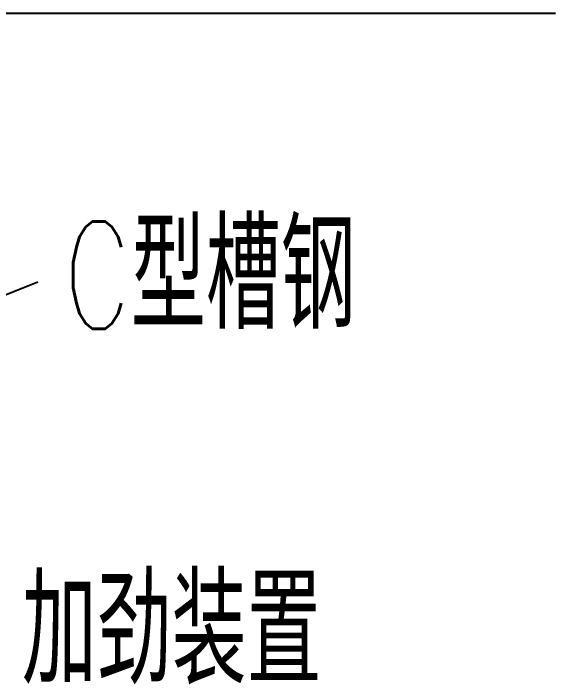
# Model space of a CAD drawing. Extents: x 27938 to 1507990, y 110129 to 923079.
# Drawn here: x 527577 to 529604, y 381439 to 383946 of the extents above; entities that cross this region are included whole.
import ezdxf

# ---------------------------------------------------------------- set-up
doc = ezdxf.new("R2010")
doc.units = 0
doc.header["$LTSCALE"] = 1000
doc.header["$MEASUREMENT"] = 0
doc.layers.add('BZ', color=2, linetype='Continuous')
doc.layers.add('W_DIM', color=4, linetype='Continuous')
doc.styles.get("Standard").update_dxf_attribs({"font": 'gbenor.shx', "bigfont": 'gbcbig.shx'})
doc.styles.add('wwp100', font='txt.shx', dxfattribs={"width": 0.7, "height": 400, "bigfont": 'hztxt.shx'})
doc.dimstyles.get("Standard").update_dxf_attribs({"dimtxt": 0.18, "dimasz": 0.18, "dimexe": 0.18, "dimexo": 0.0625, "dimgap": 0.09, "dimtad": 0, "dimtih": 1, "dimtoh": 1, "dimdec": 4, "dimzin": 0, "dimdsep": 46, "dimtxsty": 'Standard', "dimcen": 0.09, "dimadec": 0, "dimazin": 0, "dimtfac": 1, "dimtdec": 4, "dimtofl": 0, "dimtmove": 0, "dimatfit": 3, "dimfxl": 1, "dimtolj": 1, "dimtzin": 0, "dimarcsym": 0})

msp = doc.modelspace()

# ---------------------------------------------------------------- linework, layer by layer
at = {"layer": 'BZ'}
msp.add_line((529603.8, 383946.5), (518595.8, 383946.5), dxfattribs=at)

# ---------------------------------------------------------------- texts
at = {"layer": 'W_DIM', "color": 7, "style": 'wwp100', "width": 0.7}
for s, p in [('C型槽钢', (527764.5, 382768.7)), ('加劲装置', (527609, 381441.6))]:
    msp.add_text(s, height=400, dxfattribs=at).set_placement(p)

# ---------------------------------------------------------------- leaders
msp.add_leader([(526692.2, 382553.4), (527668.4, 382943.4)], dimstyle='Standard', override={"dimgap": 20, "dimtad": 0})

doc.saveas('drawing.dxf')
